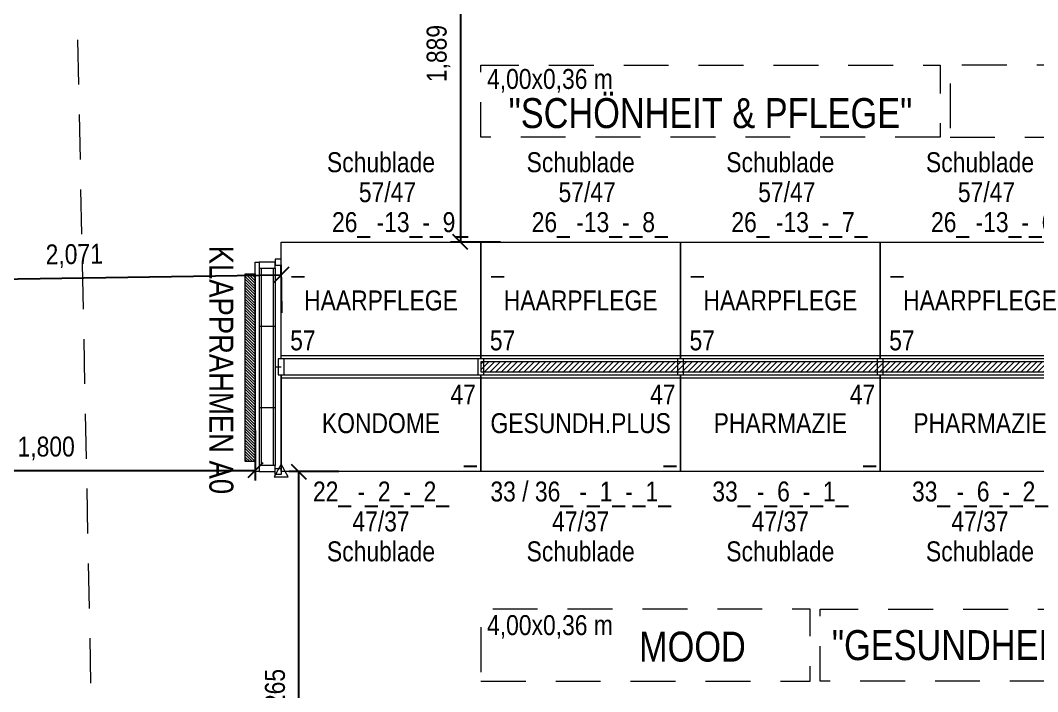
# Model space of a CAD drawing. Header units: millimetres. Extents: x 2027740 to 2136289, y -1533552 to -1491502.
# Drawn here: x 2065246 to 2070341, y -1512639 to -1509274 of the extents above; entities that cross this region are included whole.
import ezdxf
from ezdxf.enums import TextEntityAlignment as Align

# ---------------------------------------------------------------- set-up
doc = ezdxf.new("R2010")
doc.units = ezdxf.units.MM
doc.header["$MEASUREMENT"] = 0
doc.linetypes.add('DGN Style 2', pattern=[375.045563, 225.027338, -150.018225])
for name, color, linetype, lineweight in [('10_Einrichtung', 7, 'Continuous', 0), ('10_Einrichtung (Construction)', 7, 'Continuous', 0), ('12_Deko', 7, 'Continuous', 0), ('12_Deko (Construction)', 7, 'Continuous', 0), ('13_Ladenbau', 94, 'Continuous', 0), ('20_Sortimentierung', 7, 'Continuous', 0), ('21_Modulnummer', 7, 'Continuous', 0), ('26_Deckenfries', 251, 'DGN Style 2', 13)]:
    doc.layers.add(name, color=color, linetype=linetype, lineweight=lineweight)
doc.layers.add('11 Regaltyp-Kennzeichnung', color=7, linetype='Continuous', lineweight=0, plot=False)
doc.styles.add('Rossmann', font='ARIALN.TTF', dxfattribs={"height": 100})
doc.styles.add('Style-Arial Narrow', font='ARIALN.TTF')
doc.dimstyles.new('Rossmann', dxfattribs={"dimtxt": 100, "dimasz": 75, "dimexe": 50, "dimexo": 0.0625, "dimgap": 50, "dimtad": 1, "dimdec": 3, "dimlfac": 0.001, "dimzin": 3, "dimtxsty": 'Rossmann', "dimcen": 0, "dimadec": 3, "dimazin": 0, "dimtfac": 1, "dimtdec": 0, "dimtofl": 0, "dimtmove": 0, "dimatfit": 1, "dimfxl": 200, "dimfxlon": 1, "dimfrac": 2, "dimtolj": 1, "dimtzin": 3, "dimarcsym": 0})

# ---------------------------------------------------------------- blocks, each defined once
blk = doc.blocks.new('_Oblique')
at = {"color": 0, "linetype": 'ByBlock', "lineweight": -2}
blk.add_line((0.5, 0.5), (-0.5, -0.5), dxfattribs=at)
blk = doc.blocks.new('*D49')
at = {"layer": '10_Einrichtung', "color": 0, "linetype": 'ByBlock', "lineweight": -2, "transparency": 16777216}
for p, q in [((2064622, -1511329.9), (2064622, -1511579.9)), ((2066422.2, -1511329.9), (2066422.2, -1511579.9))]:
    blk.add_line(p, q, dxfattribs=at)
at = {"layer": '10_Einrichtung', "color": 0, "lineweight": -2, "transparency": 16777216}
blk.add_line((2064622, -1511529.9), (2066422.2, -1511529.9), dxfattribs=at)
at = {"layer": 'Defpoints', "color": 0, "lineweight": 0, "transparency": 16777216}
for p in [(2066422.2, -1510792.3), (2064622, -1511269), (2066422.2, -1511529.9)]:
    blk.add_point(p, dxfattribs=at)
at = {"layer": '10_Einrichtung', "color": 0, "lineweight": -2, "transparency": 16777216, "xscale": 75, "yscale": 75, "zscale": 75, "rotation": 180}
blk.add_blockref('_Oblique', (2064622, -1511529.9), dxfattribs=at)
at = {"layer": '10_Einrichtung', "color": 0, "lineweight": -2, "transparency": 16777216, "xscale": 75, "yscale": 75, "zscale": 75}
blk.add_blockref('_Oblique', (2066422.2, -1511529.9), dxfattribs=at)
at = {"layer": '10_Einrichtung', "color": 0, "transparency": 16777216, "insert": (2065375.3, -1511419.8), "char_height": 100, "attachment_point": 5, "style": 'Style-Arial Narrow'}
blk.add_mtext('\\A1;1,800', dxfattribs=at)
blk = doc.blocks.new('*D89')
at = {"layer": '10_Einrichtung', "color": 0, "linetype": 'ByBlock', "lineweight": -2, "transparency": 16777216}
for p, q in [((2066840.4, -1511535.6), (2066590.4, -1511535.6)), ((2066840.4, -1513800.6), (2066590.4, -1513800.6))]:
    blk.add_line(p, q, dxfattribs=at)
at = {"layer": '10_Einrichtung', "color": 0, "lineweight": -2, "transparency": 16777216}
blk.add_line((2066640.4, -1513800.6), (2066640.4, -1511535.6), dxfattribs=at)
at = {"layer": 'Defpoints', "color": 0, "lineweight": 0, "transparency": 16777216}
for p in [(2066640.4, -1511535.6), (2067552.2, -1511535.6), (2068684.4, -1513800.6)]:
    blk.add_point(p, dxfattribs=at)
at = {"layer": '10_Einrichtung', "color": 0, "lineweight": -2, "transparency": 16777216, "xscale": 75, "yscale": 75, "zscale": 75}
for p, rotation in [((2066640.4, -1511535.6), 90), ((2066640.4, -1513800.6), 270)]:
    blk.add_blockref('_Oblique', p, dxfattribs=dict(at, rotation=rotation))
at = {"layer": '10_Einrichtung', "color": 0, "transparency": 16777216, "insert": (2066530.3, -1512668.1), "char_height": 100, "attachment_point": 5, "rotation": 90, "style": 'Style-Arial Narrow'}
blk.add_mtext('\\A1;2,265', dxfattribs=at)
blk = doc.blocks.new('*D102')
at = {"layer": '10_Einrichtung', "color": 0, "linetype": 'ByBlock', "lineweight": -2, "transparency": 16777216}
for p, q in [((2067650.2, -1508496.2), (2067400.2, -1508496.2)), ((2067650.2, -1510385.6), (2067400.2, -1510385.6))]:
    blk.add_line(p, q, dxfattribs=at)
at = {"layer": '10_Einrichtung', "color": 0, "lineweight": -2, "transparency": 16777216}
blk.add_line((2067450.2, -1508496.2), (2067450.2, -1510385.6), dxfattribs=at)
at = {"layer": 'Defpoints', "color": 0, "lineweight": 0, "transparency": 16777216}
for p in [(2070482.2, -1508496.2), (2067450.2, -1510385.6), (2068552.2, -1510385.6)]:
    blk.add_point(p, dxfattribs=at)
at = {"layer": '10_Einrichtung', "color": 0, "lineweight": -2, "transparency": 16777216, "xscale": 75, "yscale": 75, "zscale": 75}
for p, rotation in [((2067450.2, -1508496.2), 90), ((2067450.2, -1510385.6), 270)]:
    blk.add_blockref('_Oblique', p, dxfattribs=dict(at, rotation=rotation))
at = {"layer": '10_Einrichtung', "color": 0, "transparency": 16777216, "insert": (2067340.2, -1509440.9), "char_height": 100, "attachment_point": 5, "rotation": 90, "style": 'Style-Arial Narrow'}
blk.add_mtext('\\A1;1,889', dxfattribs=at)
blk = doc.blocks.new('Klapprahmen A0')
at = {"layer": '12_Deko', "linetype": 'Continuous', "lineweight": 0}
h = blk.add_hatch(dxfattribs=at)
h.set_pattern_fill('HATCH', color=82, style=0, pattern_type=2)
h.set_pattern_definition([(45, (61.007, 131.669), (-7.07107, 7.07107), [])])
h.paths.add_polyline_path([(-460.7, 144.8), (480.3, 144.8), (480.3, 94.8), (-460.7, 94.8)])
at = {"layer": '12_Deko', "color": 82, "linetype": 'Continuous', "lineweight": 13, "flags": 128}
blk.add_lwpolyline([(-460.7, 144.8), (480.3, 144.8), (480.3, 94.8), (-460.7, 94.8)], close=True, dxfattribs=at)
at = {"layer": '12_Deko (Construction)', "color": 82, "linetype": 'Continuous', "lineweight": 0, "style": 'Style-Arial Narrow'}
blk.add_text('KLAPPRAHMEN A0', height=120, dxfattribs=at).set_placement((-602.1, 35.2), align=Align.TOP_LEFT)
blk = doc.blocks.new('KRA0')
at = {"layer": '12_Deko', "color": 82, "linetype": 'Continuous', "lineweight": 13}
blk.add_blockref('Klapprahmen A0', (-9.8, -144.8), dxfattribs=at)
blk = doc.blocks.new('Innen')
at = {"layer": '12_Deko', "linetype": 'Continuous', "lineweight": 0}
h = blk.add_hatch(dxfattribs=at)
h.set_pattern_fill('HATCH', color=3, style=0, pattern_type=2)
h.set_pattern_definition([(45, (1490.6, 25.446), (-14.14214, 14.14214), [])])
h.paths.add_polyline_path([(2000, 25), (-2000, 25), (-2000, -25), (2000, -25)])
at = {"layer": '12_Deko', "color": 82, "linetype": 'DGN Style 2', "lineweight": 0, "flags": 128}
for points in [[(300, 1150.7), (-2000, 1150.7), (-2000, 1510.7), (300, 1510.7)], [(350, 1150.7), (2000, 1150.7), (2000, 1510.7), (350, 1510.7)], [(-2000, -1574.9), (-350, -1574.9), (-350, -1214.9), (-2000, -1214.9)], [(2000, -1574.9), (-300, -1574.9), (-300, -1214.9), (2000, -1214.9)]]:
    blk.add_lwpolyline(points, close=True, dxfattribs=at)
at = {"layer": '12_Deko', "color": 3, "linetype": 'Continuous', "lineweight": 13, "flags": 128}
blk.add_lwpolyline([(2000, 25), (-2000, 25), (-2000, -25), (2000, -25)], close=True, dxfattribs=at)
at = {"layer": '12_Deko', "color": 82, "linetype": 'Continuous', "lineweight": 0, "style": 'Rossmann'}
for p in [(-1653.8, 1442.4), (-1653.8, -1294.6)]:
    blk.add_text('4,00x0,36 m', height=100, dxfattribs=at).set_placement(p, align=Align.MIDDLE_CENTER)
at = {"layer": '12_Deko', "color": 82, "linetype": 'DGN Style 2', "lineweight": 0, "style": 'Rossmann'}
for s, p in [('"SCHÖNHEIT & PFLEGE"', (-850, 1271.3)), ('MOOD', (1128.7, 1330.7)), ('"GESUNDHEIT & FITNESS"', (850, -1394.9)), ('MOOD', (-940.4, -1402.3))]:
    blk.add_text(s, height=150, dxfattribs=at).set_placement(p, align=Align.MIDDLE_CENTER)
blk = doc.blocks.new('*U423')
at = {"layer": '10_Einrichtung', "color": 7, "linetype": 'Continuous', "lineweight": 0}
blk.add_line((-500, 187.5), (500, 187.5), dxfattribs=at)
at = {"layer": '10_Einrichtung', "color": 7, "linetype": 'Continuous', "lineweight": 0, "flags": 128}
for points in [[(-485, 282.5), (-515, 282.5), (-515, 202.5), (-485, 202.5)], [(515, 282.5), (485, 282.5), (485, 202.5), (515, 202.5)], [(-500, 202.5), (500, 202.5), (500, -282.5), (-500, -282.5)]]:
    blk.add_lwpolyline(points, close=True, dxfattribs=at)
at = {"layer": '10_Einrichtung (Construction)', "color": 3, "linetype": 'Continuous', "lineweight": 0}
for p, q in [((-500, 202.5), (-500, -282.5)), ((500, 202.5), (500, -282.5))]:
    blk.add_line(p, q, dxfattribs=at)
at = {"layer": '10_Einrichtung (Construction)', "color": 5, "linetype": 'Continuous', "lineweight": 0}
blk.add_line((-500, 202.5), (500, 202.5), dxfattribs=at)
at = {"layer": '10_Einrichtung', "color": 7, "linetype": 'Continuous', "lineweight": 0, "style": 'Rossmann'}
blk.add_text('47', height=100, dxfattribs=at).set_placement((411.7, 103.6), align=Align.MIDDLE_CENTER)
blk = doc.blocks.new('R1 47_3')
at = {"layer": '10_Einrichtung', "color": 7, "linetype": 'Continuous', "lineweight": 0}
blk.add_blockref('*U423', (500, -242.5), dxfattribs=at)
blk = doc.blocks.new('I1 47_3')
at = {"layer": '10_Einrichtung', "color": 7, "linetype": 'Continuous', "lineweight": 0}
blk.add_blockref('R1 47_3', (0, 0), dxfattribs=at)
at = {"layer": '11 Regaltyp-Kennzeichnung', "color": 7, "linetype": 'Continuous', "lineweight": 0, "style": 'Style-Arial Narrow'}
blk.add_attdef('I1 47_3_0', text='', height=100, dxfattribs=at).set_placement((980, -475), align=Align.RIGHT)
at = {"layer": '20_Sortimentierung', "color": 7, "linetype": 'Continuous', "lineweight": 0, "style": 'Style-Arial Narrow'}
blk.add_text('KONDOME', height=100, dxfattribs=at).set_placement((500, -282.5), align=Align.MIDDLE_CENTER)
at = {"layer": '21_Modulnummer', "color": 7, "linetype": 'Continuous', "lineweight": 0, "insert": (500, -575), "char_height": 100, "attachment_point": 2, "line_spacing_factor": 0.6, "style": 'Style-Arial Narrow'}
blk.add_mtext('22_ -_2_-_2_', dxfattribs=at)
at = {"layer": '21_Modulnummer', "color": 251, "linetype": 'Continuous', "lineweight": 0, "style": 'Style-Arial Narrow'}
blk.add_attdef('I1 47_3_0', text='', height=100, dxfattribs=at).set_placement((500, -725), align=Align.TOP_CENTER)
at = {"layer": '21_Modulnummer', "color": 5, "linetype": 'Continuous', "lineweight": 0, "style": 'Style-Arial Narrow'}
blk.add_attdef('I1 47_3_0', text='', height=100, dxfattribs=at).set_placement((500, -875), align=Align.TOP_CENTER)
blk = doc.blocks.new('*U468')
at = {"layer": '10_Einrichtung', "color": 7, "linetype": 'Continuous', "lineweight": 0}
blk.add_line((-500, 237.5), (500, 237.5), dxfattribs=at)
at = {"layer": '10_Einrichtung', "color": 7, "linetype": 'Continuous', "lineweight": 0, "flags": 128}
for points in [[(-485, 332.5), (-515, 332.5), (-515, 252.5), (-485, 252.5)], [(515, 332.5), (485, 332.5), (485, 252.5), (515, 252.5)], [(-500, 252.5), (500, 252.5), (500, -332.5), (-500, -332.5)]]:
    blk.add_lwpolyline(points, close=True, dxfattribs=at)
at = {"layer": '10_Einrichtung (Construction)', "color": 3, "linetype": 'Continuous', "lineweight": 0}
for p, q in [((-500, 252.5), (-500, -332.5)), ((500, 252.5), (500, -332.5))]:
    blk.add_line(p, q, dxfattribs=at)
at = {"layer": '10_Einrichtung (Construction)', "color": 5, "linetype": 'Continuous', "lineweight": 0}
blk.add_line((-500, 252.5), (500, 252.5), dxfattribs=at)
at = {"layer": '10_Einrichtung', "color": 7, "linetype": 'Continuous', "lineweight": 0, "style": 'Rossmann'}
blk.add_text('57', height=100, rotation=180, dxfattribs=at).set_placement((391.1, 160.1), align=Align.MIDDLE_CENTER)
blk = doc.blocks.new('R1 57_48')
at = {"layer": '10_Einrichtung', "color": 7, "linetype": 'Continuous', "lineweight": 0}
blk.add_blockref('*U468', (500, -292.5), dxfattribs=at)
blk = doc.blocks.new('I1 57_48')
at = {"layer": '10_Einrichtung', "color": 7, "linetype": 'Continuous', "lineweight": 0}
blk.add_blockref('R1 57_48', (0, 0), dxfattribs=at)
at = {"layer": '11 Regaltyp-Kennzeichnung', "color": 7, "linetype": 'Continuous', "lineweight": 0, "style": 'Style-Arial Narrow'}
blk.add_attdef('I1 57_48_0', text='', height=100, rotation=180, dxfattribs=at).set_placement((883.2, -475), align=Align.RIGHT)
at = {"layer": '20_Sortimentierung', "color": 7, "linetype": 'Continuous', "lineweight": 0, "style": 'Style-Arial Narrow'}
blk.add_attdef('I1 57_48_0', text='', height=100, rotation=180, dxfattribs=at).set_placement((500, -332.5), align=Align.MIDDLE_CENTER)
at = {"layer": '21_Modulnummer', "color": 7, "linetype": 'Continuous', "lineweight": 0, "insert": (404.6, -775), "char_height": 100, "attachment_point": 2, "rotation": 180, "line_spacing_factor": 0.6, "style": 'Style-Arial Narrow'}
blk.add_mtext('26_ -13_-_6_', dxfattribs=at)
at = {"layer": '21_Modulnummer', "color": 251, "linetype": 'Continuous', "lineweight": 0, "style": 'Style-Arial Narrow'}
blk.add_attdef('I1 57_48_0', text='', height=100, rotation=180, dxfattribs=at).set_placement((467.6, -925), align=Align.TOP_CENTER)
at = {"layer": '21_Modulnummer', "color": 5, "linetype": 'Continuous', "lineweight": 0, "style": 'Style-Arial Narrow'}
blk.add_attdef('I1 57_48_0', text='', height=100, rotation=180, dxfattribs=at).set_placement((500, -1075), align=Align.TOP_CENTER)
blk = doc.blocks.new('*U471')
at = {"layer": '10_Einrichtung', "color": 7, "linetype": 'Continuous', "lineweight": 0}
blk.add_line((-500, 237.5), (500, 237.5), dxfattribs=at)
at = {"layer": '10_Einrichtung', "color": 7, "linetype": 'Continuous', "lineweight": 0, "flags": 128}
for points in [[(-485, 332.5), (-515, 332.5), (-515, 252.5), (-485, 252.5)], [(515, 332.5), (485, 332.5), (485, 252.5), (515, 252.5)], [(-500, 252.5), (500, 252.5), (500, -332.5), (-500, -332.5)]]:
    blk.add_lwpolyline(points, close=True, dxfattribs=at)
at = {"layer": '10_Einrichtung (Construction)', "color": 3, "linetype": 'Continuous', "lineweight": 0}
for p, q in [((-500, 252.5), (-500, -332.5)), ((500, 252.5), (500, -332.5))]:
    blk.add_line(p, q, dxfattribs=at)
at = {"layer": '10_Einrichtung (Construction)', "color": 5, "linetype": 'Continuous', "lineweight": 0}
blk.add_line((-500, 252.5), (500, 252.5), dxfattribs=at)
at = {"layer": '10_Einrichtung', "color": 7, "linetype": 'Continuous', "lineweight": 0, "style": 'Rossmann'}
blk.add_text('57', height=100, rotation=180, dxfattribs=at).set_placement((391.1, 160.1), align=Align.MIDDLE_CENTER)
blk = doc.blocks.new('R1 57_49')
at = {"layer": '10_Einrichtung', "color": 7, "linetype": 'Continuous', "lineweight": 0}
blk.add_blockref('*U471', (500, -292.5), dxfattribs=at)
blk = doc.blocks.new('I1 57_49')
at = {"layer": '10_Einrichtung', "color": 7, "linetype": 'Continuous', "lineweight": 0}
blk.add_blockref('R1 57_49', (0, 0), dxfattribs=at)
at = {"layer": '11 Regaltyp-Kennzeichnung', "color": 7, "linetype": 'Continuous', "lineweight": 0, "style": 'Style-Arial Narrow'}
blk.add_attdef('I1 57_49_0', text='', height=100, rotation=180, dxfattribs=at).set_placement((883.2, -475), align=Align.RIGHT)
at = {"layer": '20_Sortimentierung', "color": 7, "linetype": 'Continuous', "lineweight": 0, "style": 'Style-Arial Narrow'}
blk.add_attdef('I1 57_49_0', text='', height=100, rotation=180, dxfattribs=at).set_placement((500, -332.5), align=Align.MIDDLE_CENTER)
at = {"layer": '21_Modulnummer', "color": 7, "linetype": 'Continuous', "lineweight": 0, "insert": (404.6, -775), "char_height": 100, "attachment_point": 2, "rotation": 180, "line_spacing_factor": 0.6, "style": 'Style-Arial Narrow'}
blk.add_mtext('26_ -13_-_7_', dxfattribs=at)
at = {"layer": '21_Modulnummer', "color": 251, "linetype": 'Continuous', "lineweight": 0, "style": 'Style-Arial Narrow'}
blk.add_attdef('I1 57_49_0', text='', height=100, rotation=180, dxfattribs=at).set_placement((467.6, -925), align=Align.TOP_CENTER)
at = {"layer": '21_Modulnummer', "color": 5, "linetype": 'Continuous', "lineweight": 0, "style": 'Style-Arial Narrow'}
blk.add_attdef('I1 57_49_0', text='', height=100, rotation=180, dxfattribs=at).set_placement((500, -1075), align=Align.TOP_CENTER)
blk = doc.blocks.new('*U474')
at = {"layer": '10_Einrichtung', "color": 7, "linetype": 'Continuous', "lineweight": 0}
blk.add_line((-500, 237.5), (500, 237.5), dxfattribs=at)
at = {"layer": '10_Einrichtung', "color": 7, "linetype": 'Continuous', "lineweight": 0, "flags": 128}
for points in [[(-485, 332.5), (-515, 332.5), (-515, 252.5), (-485, 252.5)], [(515, 332.5), (485, 332.5), (485, 252.5), (515, 252.5)], [(-500, 252.5), (500, 252.5), (500, -332.5), (-500, -332.5)]]:
    blk.add_lwpolyline(points, close=True, dxfattribs=at)
at = {"layer": '10_Einrichtung (Construction)', "color": 3, "linetype": 'Continuous', "lineweight": 0}
for p, q in [((-500, 252.5), (-500, -332.5)), ((500, 252.5), (500, -332.5))]:
    blk.add_line(p, q, dxfattribs=at)
at = {"layer": '10_Einrichtung (Construction)', "color": 5, "linetype": 'Continuous', "lineweight": 0}
blk.add_line((-500, 252.5), (500, 252.5), dxfattribs=at)
at = {"layer": '10_Einrichtung', "color": 7, "linetype": 'Continuous', "lineweight": 0, "style": 'Rossmann'}
blk.add_text('57', height=100, rotation=180, dxfattribs=at).set_placement((391.1, 160.1), align=Align.MIDDLE_CENTER)
blk = doc.blocks.new('R1 57_50')
at = {"layer": '10_Einrichtung', "color": 7, "linetype": 'Continuous', "lineweight": 0}
blk.add_blockref('*U474', (500, -292.5), dxfattribs=at)
blk = doc.blocks.new('I1 57_50')
at = {"layer": '10_Einrichtung', "color": 7, "linetype": 'Continuous', "lineweight": 0}
blk.add_blockref('R1 57_50', (0, 0), dxfattribs=at)
at = {"layer": '11 Regaltyp-Kennzeichnung', "color": 7, "linetype": 'Continuous', "lineweight": 0, "style": 'Style-Arial Narrow'}
blk.add_attdef('I1 57_50_0', text='', height=100, rotation=180, dxfattribs=at).set_placement((883.2, -475), align=Align.RIGHT)
at = {"layer": '20_Sortimentierung', "color": 7, "linetype": 'Continuous', "lineweight": 0, "style": 'Style-Arial Narrow'}
blk.add_attdef('I1 57_50_0', text='', height=100, rotation=180, dxfattribs=at).set_placement((500, -332.5), align=Align.MIDDLE_CENTER)
at = {"layer": '21_Modulnummer', "color": 7, "linetype": 'Continuous', "lineweight": 0, "insert": (404.6, -775), "char_height": 100, "attachment_point": 2, "rotation": 180, "line_spacing_factor": 0.6, "style": 'Style-Arial Narrow'}
blk.add_mtext('26_ -13_-_8_', dxfattribs=at)
at = {"layer": '21_Modulnummer', "color": 251, "linetype": 'Continuous', "lineweight": 0, "style": 'Style-Arial Narrow'}
blk.add_attdef('I1 57_50_0', text='', height=100, rotation=180, dxfattribs=at).set_placement((467.6, -925), align=Align.TOP_CENTER)
at = {"layer": '21_Modulnummer', "color": 5, "linetype": 'Continuous', "lineweight": 0, "style": 'Style-Arial Narrow'}
blk.add_attdef('I1 57_50_0', text='', height=100, rotation=180, dxfattribs=at).set_placement((500, -1075), align=Align.TOP_CENTER)
blk = doc.blocks.new('*U477')
at = {"layer": '10_Einrichtung', "color": 7, "linetype": 'Continuous', "lineweight": 0}
blk.add_line((-500, 237.5), (500, 237.5), dxfattribs=at)
at = {"layer": '10_Einrichtung', "color": 7, "linetype": 'Continuous', "lineweight": 0, "flags": 128}
for points in [[(-485, 332.5), (-515, 332.5), (-515, 252.5), (-485, 252.5)], [(515, 332.5), (485, 332.5), (485, 252.5), (515, 252.5)], [(-500, 252.5), (500, 252.5), (500, -332.5), (-500, -332.5)]]:
    blk.add_lwpolyline(points, close=True, dxfattribs=at)
at = {"layer": '10_Einrichtung (Construction)', "color": 3, "linetype": 'Continuous', "lineweight": 0}
for p, q in [((-500, 252.5), (-500, -332.5)), ((500, 252.5), (500, -332.5))]:
    blk.add_line(p, q, dxfattribs=at)
at = {"layer": '10_Einrichtung (Construction)', "color": 5, "linetype": 'Continuous', "lineweight": 0}
blk.add_line((-500, 252.5), (500, 252.5), dxfattribs=at)
at = {"layer": '10_Einrichtung', "color": 7, "linetype": 'Continuous', "lineweight": 0, "style": 'Rossmann'}
blk.add_text('57', height=100, rotation=180, dxfattribs=at).set_placement((391.1, 160.1), align=Align.MIDDLE_CENTER)
blk = doc.blocks.new('R1 57_51')
at = {"layer": '10_Einrichtung', "color": 7, "linetype": 'Continuous', "lineweight": 0}
blk.add_blockref('*U477', (500, -292.5), dxfattribs=at)
blk = doc.blocks.new('I1 57_51')
at = {"layer": '10_Einrichtung', "color": 7, "linetype": 'Continuous', "lineweight": 0}
blk.add_blockref('R1 57_51', (0, 0), dxfattribs=at)
at = {"layer": '11 Regaltyp-Kennzeichnung', "color": 7, "linetype": 'Continuous', "lineweight": 0, "style": 'Style-Arial Narrow'}
blk.add_attdef('I1 57_51_0', text='', height=100, rotation=180, dxfattribs=at).set_placement((883.2, -475), align=Align.RIGHT)
at = {"layer": '20_Sortimentierung', "color": 7, "linetype": 'Continuous', "lineweight": 0, "style": 'Style-Arial Narrow'}
blk.add_attdef('I1 57_51_0', text='', height=100, rotation=180, dxfattribs=at).set_placement((500, -332.5), align=Align.MIDDLE_CENTER)
at = {"layer": '21_Modulnummer', "color": 7, "linetype": 'Continuous', "lineweight": 0, "insert": (404.6, -775), "char_height": 100, "attachment_point": 2, "rotation": 180, "line_spacing_factor": 0.6, "style": 'Style-Arial Narrow'}
blk.add_mtext('26_ -13_-_9_', dxfattribs=at)
at = {"layer": '21_Modulnummer', "color": 251, "linetype": 'Continuous', "lineweight": 0, "style": 'Style-Arial Narrow'}
blk.add_attdef('I1 57_51_0', text='', height=100, rotation=180, dxfattribs=at).set_placement((467.6, -925), align=Align.TOP_CENTER)
at = {"layer": '21_Modulnummer', "color": 5, "linetype": 'Continuous', "lineweight": 0, "style": 'Style-Arial Narrow'}
blk.add_attdef('I1 57_51_0', text='', height=100, rotation=180, dxfattribs=at).set_placement((500, -1075), align=Align.TOP_CENTER)
blk = doc.blocks.new('*U486')
at = {"layer": '10_Einrichtung', "color": 7, "linetype": 'Continuous', "lineweight": 0}
blk.add_line((-500, 187.5), (500, 187.5), dxfattribs=at)
at = {"layer": '10_Einrichtung', "color": 7, "linetype": 'Continuous', "lineweight": 0, "flags": 128}
for points in [[(-485, 282.5), (-515, 282.5), (-515, 202.5), (-485, 202.5)], [(515, 282.5), (485, 282.5), (485, 202.5), (515, 202.5)], [(-500, 202.5), (500, 202.5), (500, -282.5), (-500, -282.5)]]:
    blk.add_lwpolyline(points, close=True, dxfattribs=at)
at = {"layer": '10_Einrichtung (Construction)', "color": 3, "linetype": 'Continuous', "lineweight": 0}
for p, q in [((-500, 202.5), (-500, -282.5)), ((500, 202.5), (500, -282.5))]:
    blk.add_line(p, q, dxfattribs=at)
at = {"layer": '10_Einrichtung (Construction)', "color": 5, "linetype": 'Continuous', "lineweight": 0}
blk.add_line((-500, 202.5), (500, 202.5), dxfattribs=at)
at = {"layer": '10_Einrichtung', "color": 7, "linetype": 'Continuous', "lineweight": 0, "style": 'Rossmann'}
blk.add_text('47', height=100, dxfattribs=at).set_placement((411.7, 103.6), align=Align.MIDDLE_CENTER)
blk = doc.blocks.new('R1 47_6')
at = {"layer": '10_Einrichtung', "color": 7, "linetype": 'Continuous', "lineweight": 0}
blk.add_blockref('*U486', (500, -242.5), dxfattribs=at)
blk = doc.blocks.new('I1 47_6')
at = {"layer": '10_Einrichtung', "color": 7, "linetype": 'Continuous', "lineweight": 0}
blk.add_blockref('R1 47_6', (0, 0), dxfattribs=at)
at = {"layer": '11 Regaltyp-Kennzeichnung', "color": 7, "linetype": 'Continuous', "lineweight": 0, "style": 'Style-Arial Narrow'}
blk.add_attdef('I1 47_6_0', text='', height=100, dxfattribs=at).set_placement((980, -475), align=Align.RIGHT)
at = {"layer": '20_Sortimentierung', "color": 7, "linetype": 'Continuous', "lineweight": 0, "style": 'Style-Arial Narrow'}
blk.add_attdef('I1 47_6_0', text='', height=100, dxfattribs=at).set_placement((500, -282.5), align=Align.MIDDLE_CENTER)
at = {"layer": '21_Modulnummer', "color": 7, "linetype": 'Continuous', "lineweight": 0, "insert": (500, -575), "char_height": 100, "attachment_point": 2, "line_spacing_factor": 0.6, "style": 'Style-Arial Narrow'}
blk.add_mtext('33_ -_6_-_1_', dxfattribs=at)
at = {"layer": '21_Modulnummer', "color": 251, "linetype": 'Continuous', "lineweight": 0, "style": 'Style-Arial Narrow'}
blk.add_attdef('I1 47_6_0', text='', height=100, dxfattribs=at).set_placement((500, -725), align=Align.TOP_CENTER)
at = {"layer": '21_Modulnummer', "color": 5, "linetype": 'Continuous', "lineweight": 0, "style": 'Style-Arial Narrow'}
blk.add_attdef('I1 47_6_0', text='', height=100, dxfattribs=at).set_placement((500, -875), align=Align.TOP_CENTER)
blk = doc.blocks.new('*U489')
at = {"layer": '10_Einrichtung', "color": 7, "linetype": 'Continuous', "lineweight": 0}
blk.add_line((-500, 187.5), (500, 187.5), dxfattribs=at)
at = {"layer": '10_Einrichtung', "color": 7, "linetype": 'Continuous', "lineweight": 0, "flags": 128}
for points in [[(-485, 282.5), (-515, 282.5), (-515, 202.5), (-485, 202.5)], [(515, 282.5), (485, 282.5), (485, 202.5), (515, 202.5)], [(-500, 202.5), (500, 202.5), (500, -282.5), (-500, -282.5)]]:
    blk.add_lwpolyline(points, close=True, dxfattribs=at)
at = {"layer": '10_Einrichtung (Construction)', "color": 3, "linetype": 'Continuous', "lineweight": 0}
for p, q in [((-500, 202.5), (-500, -282.5)), ((500, 202.5), (500, -282.5))]:
    blk.add_line(p, q, dxfattribs=at)
at = {"layer": '10_Einrichtung (Construction)', "color": 5, "linetype": 'Continuous', "lineweight": 0}
blk.add_line((-500, 202.5), (500, 202.5), dxfattribs=at)
at = {"layer": '10_Einrichtung', "color": 7, "linetype": 'Continuous', "lineweight": 0, "style": 'Rossmann'}
blk.add_text('47', height=100, dxfattribs=at).set_placement((411.7, 103.6), align=Align.MIDDLE_CENTER)
blk = doc.blocks.new('R1 47_7')
at = {"layer": '10_Einrichtung', "color": 7, "linetype": 'Continuous', "lineweight": 0}
blk.add_blockref('*U489', (500, -242.5), dxfattribs=at)
blk = doc.blocks.new('I1 47_7')
at = {"layer": '10_Einrichtung', "color": 7, "linetype": 'Continuous', "lineweight": 0}
blk.add_blockref('R1 47_7', (0, 0), dxfattribs=at)
at = {"layer": '11 Regaltyp-Kennzeichnung', "color": 7, "linetype": 'Continuous', "lineweight": 0, "style": 'Style-Arial Narrow'}
blk.add_attdef('I1 47_7_0', text='', height=100, dxfattribs=at).set_placement((980, -475), align=Align.RIGHT)
at = {"layer": '20_Sortimentierung', "color": 7, "linetype": 'Continuous', "lineweight": 0, "style": 'Style-Arial Narrow'}
blk.add_attdef('I1 47_7_0', text='', height=100, dxfattribs=at).set_placement((500, -282.5), align=Align.MIDDLE_CENTER)
at = {"layer": '21_Modulnummer', "color": 7, "linetype": 'Continuous', "lineweight": 0, "insert": (500, -575), "char_height": 100, "attachment_point": 2, "line_spacing_factor": 0.6, "style": 'Style-Arial Narrow'}
blk.add_mtext('33_ -_6_-_2_', dxfattribs=at)
at = {"layer": '21_Modulnummer', "color": 251, "linetype": 'Continuous', "lineweight": 0, "style": 'Style-Arial Narrow'}
blk.add_attdef('I1 47_7_0', text='', height=100, dxfattribs=at).set_placement((500, -725), align=Align.TOP_CENTER)
at = {"layer": '21_Modulnummer', "color": 5, "linetype": 'Continuous', "lineweight": 0, "style": 'Style-Arial Narrow'}
blk.add_attdef('I1 47_7_0', text='', height=100, dxfattribs=at).set_placement((500, -875), align=Align.TOP_CENTER)
blk = doc.blocks.new('*U504')
at = {"layer": '10_Einrichtung', "color": 7, "linetype": 'Continuous', "lineweight": 0}
blk.add_line((-500, 187.5), (500, 187.5), dxfattribs=at)
at = {"layer": '10_Einrichtung', "color": 7, "linetype": 'Continuous', "lineweight": 0, "flags": 128}
for points in [[(-485, 282.5), (-515, 282.5), (-515, 202.5), (-485, 202.5)], [(515, 282.5), (485, 282.5), (485, 202.5), (515, 202.5)], [(-500, 202.5), (500, 202.5), (500, -282.5), (-500, -282.5)]]:
    blk.add_lwpolyline(points, close=True, dxfattribs=at)
at = {"layer": '10_Einrichtung (Construction)', "color": 3, "linetype": 'Continuous', "lineweight": 0}
for p, q in [((-500, 202.5), (-500, -282.5)), ((500, 202.5), (500, -282.5))]:
    blk.add_line(p, q, dxfattribs=at)
at = {"layer": '10_Einrichtung (Construction)', "color": 5, "linetype": 'Continuous', "lineweight": 0}
blk.add_line((-500, 202.5), (500, 202.5), dxfattribs=at)
at = {"layer": '10_Einrichtung', "color": 7, "linetype": 'Continuous', "lineweight": 0, "style": 'Rossmann'}
blk.add_text('47', height=100, dxfattribs=at).set_placement((411.7, 103.6), align=Align.MIDDLE_CENTER)
blk = doc.blocks.new('R1 47_12')
at = {"layer": '10_Einrichtung', "color": 7, "linetype": 'Continuous', "lineweight": 0}
blk.add_blockref('*U504', (500, -242.5), dxfattribs=at)
blk = doc.blocks.new('I1 47_12')
at = {"layer": '10_Einrichtung', "color": 7, "linetype": 'Continuous', "lineweight": 0}
blk.add_blockref('R1 47_12', (0, 0), dxfattribs=at)
at = {"layer": '11 Regaltyp-Kennzeichnung', "color": 7, "linetype": 'Continuous', "lineweight": 0, "style": 'Style-Arial Narrow'}
blk.add_attdef('I1 47_12_0', text='', height=100, dxfattribs=at).set_placement((980, -475), align=Align.RIGHT)
at = {"layer": '20_Sortimentierung', "color": 7, "linetype": 'Continuous', "lineweight": 0, "style": 'Style-Arial Narrow'}
blk.add_attdef('I1 47_12_0', text='', height=100, dxfattribs=at).set_placement((500, -282.5), align=Align.MIDDLE_CENTER)
at = {"layer": '21_Modulnummer', "color": 7, "linetype": 'Continuous', "lineweight": 0, "insert": (500, -575), "char_height": 100, "attachment_point": 2, "line_spacing_factor": 0.6, "style": 'Style-Arial Narrow'}
blk.add_mtext('33 / 36_ -_1_-_1_', dxfattribs=at)
at = {"layer": '21_Modulnummer', "color": 251, "linetype": 'Continuous', "lineweight": 0, "style": 'Style-Arial Narrow'}
blk.add_attdef('I1 47_12_0', text='', height=100, dxfattribs=at).set_placement((500, -725), align=Align.TOP_CENTER)
at = {"layer": '21_Modulnummer', "color": 5, "linetype": 'Continuous', "lineweight": 0, "style": 'Style-Arial Narrow'}
blk.add_attdef('I1 47_12_0', text='', height=100, dxfattribs=at).set_placement((500, -875), align=Align.TOP_CENTER)
blk = doc.blocks.new('*U609')
at = {"layer": '10_Einrichtung', "color": 7, "lineweight": 0}
for p, q in [((-35, -494.4), (-35, 494.4)), ((-25, -494.4), (-25, 494.4)), ((35, -494.4), (35, 494.4)), ((45, -494.4), (45, 494.4)), ((45, 203.9), (-35, 203.9)), ((45, -203.9), (-35, -203.9))]:
    blk.add_line(p, q, dxfattribs=at)
at = {"layer": '10_Einrichtung', "color": 7, "lineweight": 0, "flags": 128}
for points in [[(-65, 540), (-35, 540), (-35, 510), (-65, 510)], [(45, 494.4), (45, 525), (-35, 525), (-35, 494.4)], [(45, -525), (45, -494.4), (-35, -494.4), (-35, -525)], [(-65, -540), (-35, -540), (-35, -510), (-65, -510)]]:
    blk.add_lwpolyline(points, close=True, dxfattribs=at)
at = {"layer": '10_Einrichtung', "color": 32, "linetype": 'Continuous', "lineweight": 0, "flags": 128}
blk.add_lwpolyline([(45, 525), (65, 525), (65, -525), (45, -525)], close=True, dxfattribs=at)
at = {"layer": '10_Einrichtung (Construction)', "color": 7, "lineweight": 0}
blk.add_line((-35, 0), (-65, 0), dxfattribs=at)
blk = doc.blocks.new('k Hom_1')
at = {"layer": '10_Einrichtung', "color": 32, "linetype": 'Continuous', "lineweight": 0}
blk.add_blockref('*U609', (65, 0), dxfattribs=at)
blk = doc.blocks.new('*D618')
at = {"layer": '13_Ladenbau', "color": 0, "linetype": 'ByBlock', "lineweight": -2, "transparency": 16777216}
for p, q in [((2066555.9, -1510739.6), (2066552.2, -1510499.5)), ((2064485.5, -1510771), (2064481.8, -1510530.9))]:
    blk.add_line(p, q, dxfattribs=at)
at = {"layer": '13_Ladenbau', "color": 0, "lineweight": -2, "transparency": 16777216}
blk.add_line((2064482.6, -1510580.9), (2066553, -1510549.5), dxfattribs=at)
at = {"layer": 'Defpoints', "color": 0, "lineweight": 0, "transparency": 16777216}
for p in [(2066553, -1510549.5), (2066555.9, -1510739.7), (2064485.5, -1510771)]:
    blk.add_point(p, dxfattribs=at)
at = {"layer": '13_Ladenbau', "color": 0, "lineweight": -2, "transparency": 16777216, "xscale": 75, "yscale": 75, "zscale": 75}
for p, rotation in [((2064482.6, -1510580.9), 180.8678960882241), ((2066553, -1510549.5), 0.8678960882241449)]:
    blk.add_blockref('_Oblique', p, dxfattribs=dict(at, rotation=rotation))
at = {"layer": '13_Ladenbau', "color": 0, "transparency": 16777216, "insert": (2065516.1, -1510455.1), "char_height": 100, "attachment_point": 5, "rotation": 0.8679, "style": 'Style-Arial Narrow'}
blk.add_mtext('\\A1;2,071', dxfattribs=at)
blk = doc.blocks.new('Z_Kennzeichen Endständer_7')
at = {"layer": '10_Einrichtung', "color": 7, "linetype": 'Continuous', "lineweight": 0, "flags": 128}
blk.add_lwpolyline([(0, 36.2), (-34.7, -26.8), (35.1, -26.8)], close=True, dxfattribs=at)
blk = doc.blocks.new('End 160_47_3')
at = {"layer": '10_Einrichtung', "color": 7, "linetype": 'Continuous', "lineweight": 0, "flags": 128}
blk.add_lwpolyline([(-30.1395, 295.896), (-60.1395, 295.896), (-60.1395, 215.896), (-30.1395, 215.896)], close=True, dxfattribs=at)
at = {"layer": '10_Einrichtung (Construction)', "color": 3, "linetype": 'Continuous', "lineweight": 0}
blk.add_line((-45.1395, 215.896), (-45.1395, -269.104), dxfattribs=at)
at = {"layer": '10_Einrichtung', "lineweight": 0}
blk.add_blockref('Z_Kennzeichen Endständer_7', (-45.1395, -269.104), dxfattribs=at)
blk = doc.blocks.new('End 160_47_2')
at = {"layer": '10_Einrichtung', "color": 7, "linetype": 'Continuous', "lineweight": 0}
blk.add_blockref('End 160_47_3', (45.1395, -255.896), dxfattribs=at)

msp = doc.modelspace()

# ---------------------------------------------------------------- linework, layer by layer
at = {"layer": '26_Deckenfries'}
msp.add_line((2065419.4474, -1503747.0007), (2065603.6297, -1512878.9456), dxfattribs=at)

# ---------------------------------------------------------------- block references
ref = msp.add_blockref('I1 57_51', (2067552.2363, -1511010.5719), dxfattribs=dict(rotation=180))
ref.add_attrib('I1 57_51_0', '57/47', dxfattribs={"layer": '21_Modulnummer', "color": 251, "linetype": 'Continuous', "lineweight": 0, "height": 100, "style": 'Style-Arial Narrow'}).set_placement((2067084.6688, -1510085.5719), align=Align.TOP_CENTER)
ref.add_attrib('I1 57_51_0', 'HAARPFLEGE', dxfattribs={"layer": '20_Sortimentierung', "color": 7, "linetype": 'Continuous', "lineweight": 0, "height": 100, "style": 'Style-Arial Narrow'}).set_placement((2067052.2363, -1510678.0719), align=Align.MIDDLE_CENTER)
ref.add_attrib('I1 57_51_0', 'Schublade', dxfattribs={"layer": '21_Modulnummer', "color": 5, "linetype": 'Continuous', "lineweight": 0, "height": 100, "style": 'Style-Arial Narrow'}).set_placement((2067052.2363, -1509935.5719), align=Align.TOP_CENTER)
ref.add_attrib('I1 57_51_0', '_', dxfattribs={"layer": '11 Regaltyp-Kennzeichnung', "color": 7, "linetype": 'Continuous', "lineweight": 0, "height": 100, "style": 'Style-Arial Narrow'}).set_placement((2066668.9931, -1510535.5719), align=Align.RIGHT)
ref = msp.add_blockref('I1 57_50', (2068552.2363, -1511010.5719), dxfattribs=dict(rotation=180))
ref.add_attrib('I1 57_50_0', '57/47', dxfattribs={"layer": '21_Modulnummer', "color": 251, "linetype": 'Continuous', "lineweight": 0, "height": 100, "style": 'Style-Arial Narrow'}).set_placement((2068084.6688, -1510085.5719), align=Align.TOP_CENTER)
ref.add_attrib('I1 57_50_0', 'HAARPFLEGE', dxfattribs={"layer": '20_Sortimentierung', "color": 7, "linetype": 'Continuous', "lineweight": 0, "height": 100, "style": 'Style-Arial Narrow'}).set_placement((2068052.2363, -1510678.0719), align=Align.MIDDLE_CENTER)
ref.add_attrib('I1 57_50_0', 'Schublade', dxfattribs={"layer": '21_Modulnummer', "color": 5, "linetype": 'Continuous', "lineweight": 0, "height": 100, "style": 'Style-Arial Narrow'}).set_placement((2068052.2363, -1509935.5719), align=Align.TOP_CENTER)
ref.add_attrib('I1 57_50_0', '_', dxfattribs={"layer": '11 Regaltyp-Kennzeichnung', "color": 7, "linetype": 'Continuous', "lineweight": 0, "height": 100, "style": 'Style-Arial Narrow'}).set_placement((2067668.9931, -1510535.5719), align=Align.RIGHT)
ref = msp.add_blockref('I1 57_49', (2069552.2363, -1511010.5719), dxfattribs=dict(rotation=180))
ref.add_attrib('I1 57_49_0', '57/47', dxfattribs={"layer": '21_Modulnummer', "color": 251, "linetype": 'Continuous', "lineweight": 0, "height": 100, "style": 'Style-Arial Narrow'}).set_placement((2069084.6688, -1510085.5719), align=Align.TOP_CENTER)
ref.add_attrib('I1 57_49_0', 'HAARPFLEGE', dxfattribs={"layer": '20_Sortimentierung', "color": 7, "linetype": 'Continuous', "lineweight": 0, "height": 100, "style": 'Style-Arial Narrow'}).set_placement((2069052.2363, -1510678.0719), align=Align.MIDDLE_CENTER)
ref.add_attrib('I1 57_49_0', 'Schublade', dxfattribs={"layer": '21_Modulnummer', "color": 5, "linetype": 'Continuous', "lineweight": 0, "height": 100, "style": 'Style-Arial Narrow'}).set_placement((2069052.2363, -1509935.5719), align=Align.TOP_CENTER)
ref.add_attrib('I1 57_49_0', '_', dxfattribs={"layer": '11 Regaltyp-Kennzeichnung', "color": 7, "linetype": 'Continuous', "lineweight": 0, "height": 100, "style": 'Style-Arial Narrow'}).set_placement((2068668.9931, -1510535.5719), align=Align.RIGHT)
ref = msp.add_blockref('I1 57_48', (2070552.2363, -1511010.5719), dxfattribs=dict(rotation=180))
ref.add_attrib('I1 57_48_0', '57/47', dxfattribs={"layer": '21_Modulnummer', "color": 251, "linetype": 'Continuous', "lineweight": 0, "height": 100, "style": 'Style-Arial Narrow'}).set_placement((2070084.6688, -1510085.5719), align=Align.TOP_CENTER)
ref.add_attrib('I1 57_48_0', 'HAARPFLEGE', dxfattribs={"layer": '20_Sortimentierung', "color": 7, "linetype": 'Continuous', "lineweight": 0, "height": 100, "style": 'Style-Arial Narrow'}).set_placement((2070052.2363, -1510678.0719), align=Align.MIDDLE_CENTER)
ref.add_attrib('I1 57_48_0', 'Schublade', dxfattribs={"layer": '21_Modulnummer', "color": 5, "linetype": 'Continuous', "lineweight": 0, "height": 100, "style": 'Style-Arial Narrow'}).set_placement((2070052.2363, -1509935.5719), align=Align.TOP_CENTER)
ref.add_attrib('I1 57_48_0', '_', dxfattribs={"layer": '11 Regaltyp-Kennzeichnung', "color": 7, "linetype": 'Continuous', "lineweight": 0, "height": 100, "style": 'Style-Arial Narrow'}).set_placement((2069668.9931, -1510535.5719), align=Align.RIGHT)
msp.add_blockref('End 160_47_2', (2066552.2363, -1511010.5719))
ref = msp.add_blockref('I1 47_3', (2066552.2363, -1511010.5719))
ref.add_attrib('I1 47_3_0', '47/37', dxfattribs={"layer": '21_Modulnummer', "color": 251, "linetype": 'Continuous', "lineweight": 0, "height": 100, "style": 'Style-Arial Narrow'}).set_placement((2067052.2363, -1511735.5719), align=Align.TOP_CENTER)
ref.add_attrib('I1 47_3_0', 'Schublade', dxfattribs={"layer": '21_Modulnummer', "color": 5, "linetype": 'Continuous', "lineweight": 0, "height": 100, "style": 'Style-Arial Narrow'}).set_placement((2067052.2363, -1511885.5719), align=Align.TOP_CENTER)
ref.add_attrib('I1 47_3_0', '_', dxfattribs={"layer": '11 Regaltyp-Kennzeichnung', "color": 7, "linetype": 'Continuous', "lineweight": 0, "height": 100, "style": 'Style-Arial Narrow'}).set_placement((2067532.2363, -1511485.5719), align=Align.RIGHT)
ref = msp.add_blockref('I1 47_12', (2067552.2363, -1511010.5719))
ref.add_attrib('I1 47_12_0', '47/37', dxfattribs={"layer": '21_Modulnummer', "color": 251, "linetype": 'Continuous', "lineweight": 0, "height": 100, "style": 'Style-Arial Narrow'}).set_placement((2068052.2363, -1511735.5719), align=Align.TOP_CENTER)
ref.add_attrib('I1 47_12_0', 'GESUNDH.PLUS', dxfattribs={"layer": '20_Sortimentierung', "color": 7, "linetype": 'Continuous', "lineweight": 0, "height": 100, "style": 'Style-Arial Narrow'}).set_placement((2068052.2363, -1511293.0719), align=Align.MIDDLE_CENTER)
ref.add_attrib('I1 47_12_0', 'Schublade', dxfattribs={"layer": '21_Modulnummer', "color": 5, "linetype": 'Continuous', "lineweight": 0, "height": 100, "style": 'Style-Arial Narrow'}).set_placement((2068052.2363, -1511885.5719), align=Align.TOP_CENTER)
ref.add_attrib('I1 47_12_0', '_', dxfattribs={"layer": '11 Regaltyp-Kennzeichnung', "color": 7, "linetype": 'Continuous', "lineweight": 0, "height": 100, "style": 'Style-Arial Narrow'}).set_placement((2068532.2363, -1511485.5719), align=Align.RIGHT)
ref = msp.add_blockref('I1 47_6', (2068552.2363, -1511010.5719))
ref.add_attrib('I1 47_6_0', '47/37', dxfattribs={"layer": '21_Modulnummer', "color": 251, "linetype": 'Continuous', "lineweight": 0, "height": 100, "style": 'Style-Arial Narrow'}).set_placement((2069052.2363, -1511735.5719), align=Align.TOP_CENTER)
ref.add_attrib('I1 47_6_0', 'PHARMAZIE', dxfattribs={"layer": '20_Sortimentierung', "color": 7, "linetype": 'Continuous', "lineweight": 0, "height": 100, "style": 'Style-Arial Narrow'}).set_placement((2069052.2363, -1511293.0719), align=Align.MIDDLE_CENTER)
ref.add_attrib('I1 47_6_0', 'Schublade', dxfattribs={"layer": '21_Modulnummer', "color": 5, "linetype": 'Continuous', "lineweight": 0, "height": 100, "style": 'Style-Arial Narrow'}).set_placement((2069052.2363, -1511885.5719), align=Align.TOP_CENTER)
ref.add_attrib('I1 47_6_0', '_', dxfattribs={"layer": '11 Regaltyp-Kennzeichnung', "color": 7, "linetype": 'Continuous', "lineweight": 0, "height": 100, "style": 'Style-Arial Narrow'}).set_placement((2069532.2363, -1511485.5719), align=Align.RIGHT)
ref = msp.add_blockref('I1 47_7', (2069552.2363, -1511010.5719))
ref.add_attrib('I1 47_7_0', '47/37', dxfattribs={"layer": '21_Modulnummer', "color": 251, "linetype": 'Continuous', "lineweight": 0, "height": 100, "style": 'Style-Arial Narrow'}).set_placement((2070052.2363, -1511735.5719), align=Align.TOP_CENTER)
ref.add_attrib('I1 47_7_0', 'PHARMAZIE', dxfattribs={"layer": '20_Sortimentierung', "color": 7, "linetype": 'Continuous', "lineweight": 0, "height": 100, "style": 'Style-Arial Narrow'}).set_placement((2070052.2363, -1511293.0719), align=Align.MIDDLE_CENTER)
ref.add_attrib('I1 47_7_0', 'Schublade', dxfattribs={"layer": '21_Modulnummer', "color": 5, "linetype": 'Continuous', "lineweight": 0, "height": 100, "style": 'Style-Arial Narrow'}).set_placement((2070052.2363, -1511885.5719), align=Align.TOP_CENTER)
ref.add_attrib('I1 47_7_0', '_', dxfattribs={"layer": '11 Regaltyp-Kennzeichnung', "color": 7, "linetype": 'Continuous', "lineweight": 0, "height": 100, "style": 'Style-Arial Narrow'}).set_placement((2070532.2363, -1511485.5719), align=Align.RIGHT)
at = {"layer": '10_Einrichtung', "color": 32, "linetype": 'Continuous', "lineweight": 0, "rotation": 179.9999999999984}
msp.add_blockref('k Hom_1', (2066552.2363, -1511010.5719), dxfattribs=at)
at = {"layer": '12_Deko', "color": 82, "linetype": 'DGN Style 2', "lineweight": 0, "true_color": 0x32cd32}
msp.add_blockref('Innen', (2069552.2363, -1511010.5719), dxfattribs=at)
at = {"layer": '12_Deko', "color": 82, "linetype": 'Continuous', "lineweight": 13, "true_color": 0x32cd32, "rotation": 270}
msp.add_blockref('KRA0', (2066422.2363, -1511015.5719), dxfattribs=at)

# ---------------------------------------------------------------- dimensions: what is measured, and where the dimension line sits
at = {"layer": '10_Einrichtung'}
for base, p1, p2, angle, picture, middle in [((2067450.2487, -1510385.5719), (2070482.2363, -1508496.2497), (2068552.2363, -1510385.5719), 270, '*D102', (2067340.1532, -1509440.9108)), ((2066640.4387, -1511535.5719), (2068684.425, -1513800.5719), (2067552.2363, -1511535.5719), 90, '*D89', (2066530.3432, -1512668.0719))]:
    dim = msp.add_linear_dim(base=base, p1=p1, p2=p2, angle=angle, dimstyle='Rossmann', override={"dimtxsty": 'Style-Arial Narrow', "dimblk": 'Oblique', "dimtdec": 3}, dxfattribs=at)
    dim.commit()
    dim.dimension.update_dxf_attribs({"geometry": picture, "text_midpoint": middle})
dim = msp.add_linear_dim(base=(2066422.2363, -1511529.9076), p1=(2064622.0347, -1511269.0106), p2=(2066422.2363, -1510792.289), dimstyle='Rossmann', override={"dimtxsty": 'Style-Arial Narrow', "dimblk": 'Oblique', "dimtdec": 3}, dxfattribs=at)
dim.commit()
dim.dimension.update_dxf_attribs({"geometry": '*D49', "text_midpoint": (2065375.2757, -1511529.9076), "dimtype": 160})
at = {"layer": '13_Ladenbau'}
dim = msp.add_linear_dim(base=(2066552.9781, -1510549.5352), p1=(2064485.4759, -1510771.022), p2=(2066555.8582, -1510739.6581), angle=0.8678961, dimstyle='Rossmann', override={"dimtxsty": 'Style-Arial Narrow', "dimblk": 'Oblique', "dimtdec": 3}, dxfattribs=at)
dim.commit()
dim.dimension.update_dxf_attribs({"geometry": '*D618', "text_midpoint": (2065516.1193, -1510455.1342)})

doc.saveas('drawing.dxf')
